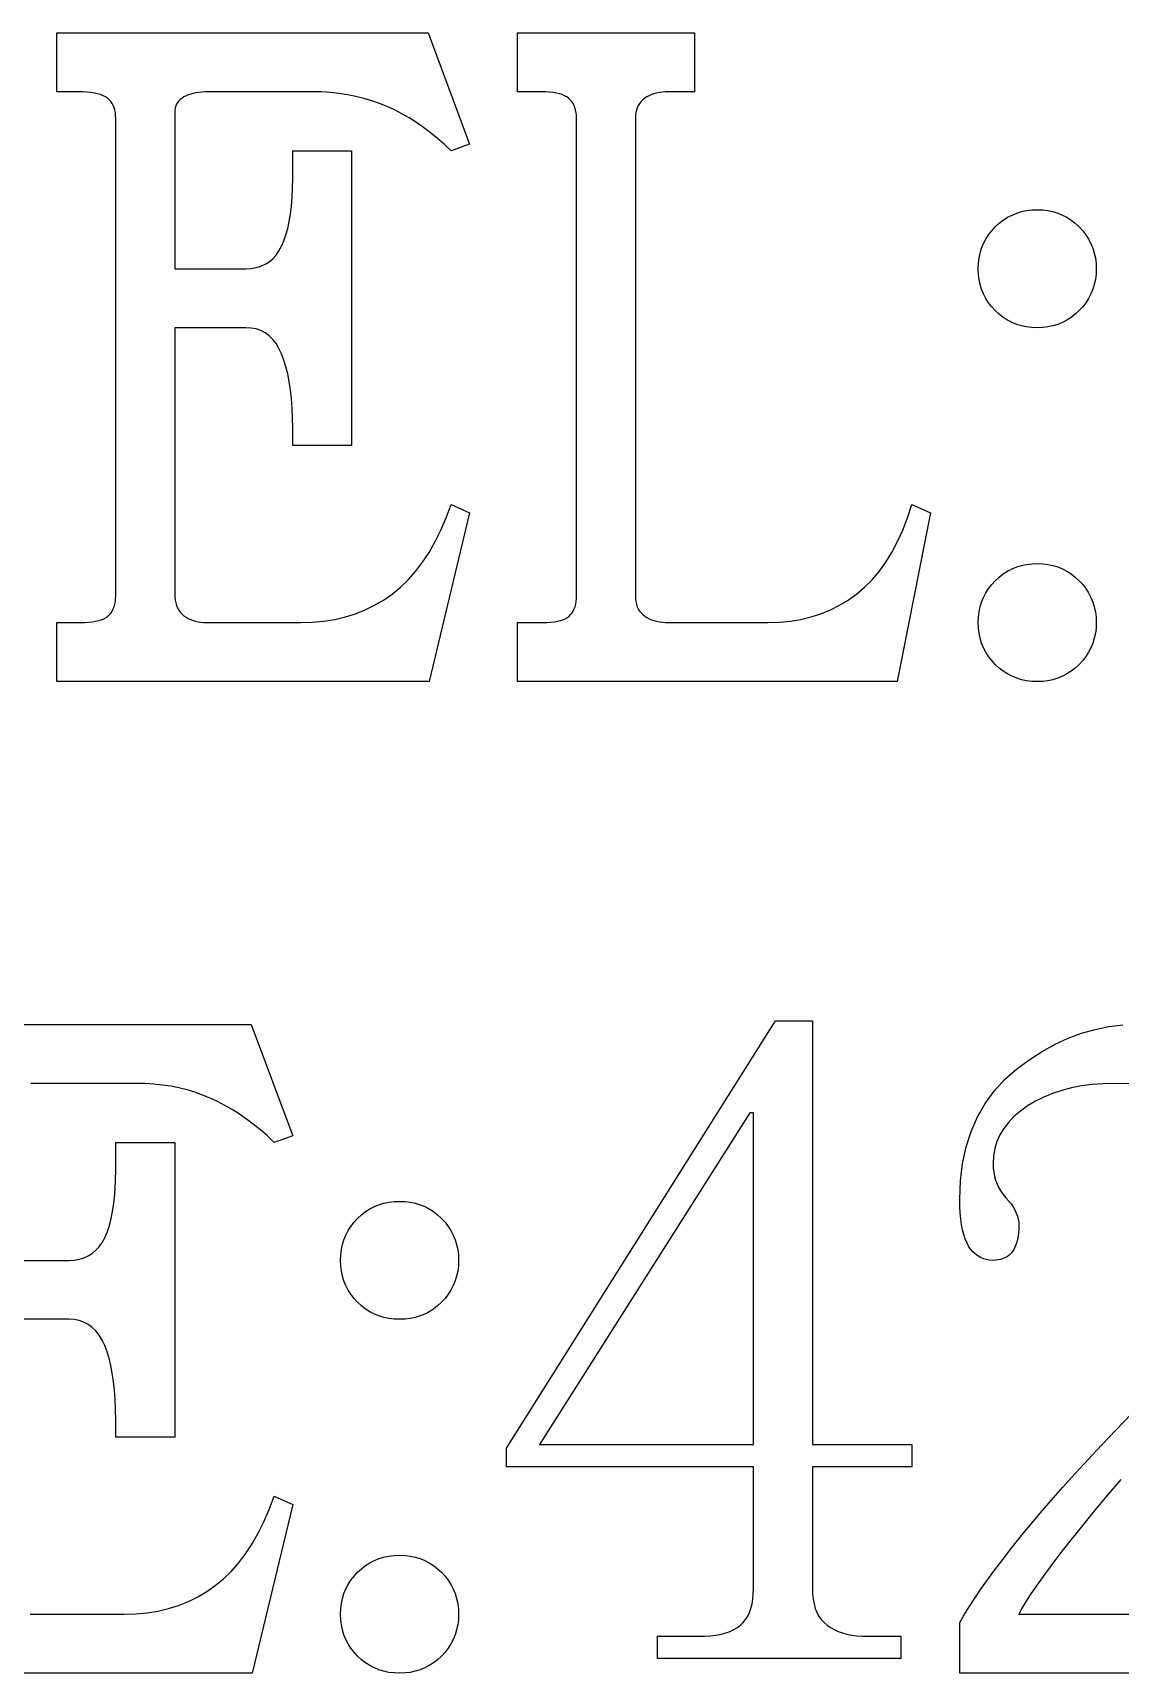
# Model space of a CAD drawing. Extents: x -210 to 210, y -160 to 160.
# Drawn here: x -172.72 to -166.96, y -134.67 to -125.98 of the extents above; entities that cross this region are included whole.
import ezdxf

# ---------------------------------------------------------------- set-up
doc = ezdxf.new("R2010")
doc.units = 0
doc.header["$MEASUREMENT"] = 0
doc.layers.get('0').update_dxf_attribs({"linetype": 'CONTINUOUS'})

msp = doc.modelspace()

# ---------------------------------------------------------------- linework, layer by layer
for points in [[(-172.592813, -126.292676), (-172.592813, -125.980186), (-172.592813, -125.980186), (-170.625059, -125.980186), (-170.625059, -125.980186), (-170.405313, -126.570996), (-170.405313, -126.570996), (-170.502969, -126.605186), (-170.502969, -126.605186), (-170.539063, -126.571406), (-170.539063, -126.571406), (-170.575449, -126.53957), (-170.575449, -126.53957), (-170.612324, -126.509697), (-170.612324, -126.509697), (-170.649609, -126.481729), (-170.649609, -126.481729), (-170.687324, -126.455684), (-170.687324, -126.455684), (-170.725488, -126.431553), (-170.725488, -126.431553), (-170.763984, -126.409385), (-170.763984, -126.409385), (-170.802988, -126.389111), (-170.802988, -126.389111), (-170.842363, -126.370801), (-170.842363, -126.370801), (-170.882441, -126.354395), (-170.882441, -126.354395), (-170.923398, -126.339941), (-170.923398, -126.339941), (-170.965215, -126.327393), (-170.965215, -126.327393), (-171.007969, -126.316787), (-171.007969, -126.316787), (-171.051699, -126.308115), (-171.051699, -126.308115), (-171.09623, -126.301367), (-171.09623, -126.301367), (-171.141719, -126.296523), (-171.141719, -126.296523), (-171.188125, -126.293643), (-171.188125, -126.293643), (-171.235391, -126.292676), (-171.235391, -126.292676), (-171.792051, -126.292676), (-171.792051, -126.292676), (-171.809082, -126.292988), (-171.809082, -126.292988), (-171.825313, -126.293984), (-171.825313, -126.293984), (-171.840879, -126.295654), (-171.840879, -126.295654), (-171.855703, -126.297979), (-171.855703, -126.297979), (-171.869805, -126.300977), (-171.869805, -126.300977), (-171.883184, -126.304609), (-171.883184, -126.304609), (-171.895879, -126.308906), (-171.895879, -126.308906), (-171.907832, -126.313896), (-171.907832, -126.313896), (-171.919004, -126.319512), (-171.919004, -126.319512), (-171.929238, -126.32582), (-171.929238, -126.32582), (-171.938301, -126.332803), (-171.938301, -126.332803), (-171.946191, -126.34042), (-171.946191, -126.34042), (-171.952754, -126.348701), (-171.952754, -126.348701), (-171.958184, -126.357646), (-171.958184, -126.357646), (-171.962402, -126.367285), (-171.962402, -126.367285), (-171.96543, -126.377549), (-171.96543, -126.377549), (-171.967285, -126.388486), (-171.967285, -126.388486), (-171.967813, -126.400098), (-171.967813, -126.400098), (-171.967813, -127.230186), (-171.967813, -127.230186), (-171.591855, -127.230186), (-171.591855, -127.230186), (-171.563477, -127.228711), (-171.563477, -127.228711), (-171.536875, -127.224268), (-171.536875, -127.224268), (-171.51209, -127.216895), (-171.51209, -127.216895), (-171.489141, -127.206553), (-171.489141, -127.206553), (-171.468008, -127.193262), (-171.468008, -127.193262), (-171.448613, -127.177002), (-171.448613, -127.177002), (-171.431094, -127.157803), (-171.431094, -127.157803), (-171.41541, -127.135635), (-171.41541, -127.135635), (-171.401426, -127.110557), (-171.401426, -127.110557), (-171.38916, -127.0825), (-171.38916, -127.0825), (-171.378301, -127.051475), (-171.378301, -127.051475), (-171.368906, -127.0175), (-171.368906, -127.0175), (-171.360957, -126.980576), (-171.360957, -126.980576), (-171.354434, -126.940693), (-171.354434, -126.940693), (-171.349375, -126.897891), (-171.349375, -126.897891), (-171.345762, -126.85208), (-171.345762, -126.85208), (-171.343574, -126.80335), (-171.343574, -126.80335), (-171.342813, -126.75165), (-171.342813, -126.75165), (-171.342813, -126.605186), (-171.342813, -126.605186), (-171.030313, -126.605186), (-171.030313, -126.605186), (-171.030313, -128.167656), (-171.030313, -128.167656), (-171.342813, -128.167656), (-171.342813, -128.167656), (-171.342813, -128.074883), (-171.342813, -128.074883), (-171.343574, -128.019902), (-171.343574, -128.019902), (-171.345762, -127.967715), (-171.345762, -127.967715), (-171.349375, -127.918379), (-171.349375, -127.918379), (-171.354434, -127.871885), (-171.354434, -127.871885), (-171.360957, -127.828193), (-171.360957, -127.828193), (-171.368906, -127.787354), (-171.368906, -127.787354), (-171.378301, -127.749336), (-171.378301, -127.749336), (-171.38916, -127.714189), (-171.38916, -127.714189), (-171.401426, -127.681836), (-171.401426, -127.681836), (-171.41541, -127.652617), (-171.41541, -127.652617), (-171.431094, -127.626865), (-171.431094, -127.626865), (-171.448613, -127.604512), (-171.448613, -127.604512), (-171.468008, -127.585615), (-171.468008, -127.585615), (-171.489141, -127.570166), (-171.489141, -127.570166), (-171.51209, -127.558125), (-171.51209, -127.558125), (-171.536875, -127.549541), (-171.536875, -127.549541), (-171.563477, -127.544385), (-171.563477, -127.544385), (-171.591855, -127.542676), (-171.591855, -127.542676), (-171.967813, -127.542676), (-171.967813, -127.542676), (-171.967813, -128.953799), (-171.967813, -128.953799), (-171.967285, -128.970654), (-171.967285, -128.970654), (-171.96543, -128.986475), (-171.96543, -128.986475), (-171.962402, -129.001279), (-171.962402, -129.001279), (-171.958184, -129.015039), (-171.958184, -129.015039), (-171.952754, -129.027813), (-171.952754, -129.027813), (-171.946191, -129.039521), (-171.946191, -129.039521), (-171.938301, -129.050244), (-171.938301, -129.050244), (-171.929238, -129.059912), (-171.929238, -129.059912), (-171.919004, -129.068555), (-171.919004, -129.068555), (-171.907832, -129.07624), (-171.907832, -129.07624), (-171.896113, -129.083008), (-171.896113, -129.083008), (-171.88377, -129.088896), (-171.88377, -129.088896), (-171.870781, -129.093857), (-171.870781, -129.093857), (-171.857246, -129.09792), (-171.857246, -129.09792), (-171.843105, -129.101094), (-171.843105, -129.101094), (-171.828301, -129.103359), (-171.828301, -129.103359), (-171.81293, -129.104717), (-171.81293, -129.104717), (-171.796934, -129.105166), (-171.796934, -129.105166), (-171.298867, -129.105166), (-171.298867, -129.105166), (-171.237012, -129.103301), (-171.237012, -129.103301), (-171.177109, -129.097695), (-171.177109, -129.097695), (-171.119316, -129.088359), (-171.119316, -129.088359), (-171.063594, -129.075273), (-171.063594, -129.075273), (-171.009883, -129.058447), (-171.009883, -129.058447), (-170.958184, -129.0379), (-170.958184, -129.0379), (-170.908594, -129.013613), (-170.908594, -129.013613), (-170.861016, -128.985557), (-170.861016, -128.985557), (-170.815488, -128.953799), (-170.815488, -128.953799), (-170.772109, -128.918066), (-170.772109, -128.918066), (-170.73084, -128.878086), (-170.73084, -128.878086), (-170.691777, -128.833906), (-170.691777, -128.833906), (-170.654902, -128.785508), (-170.654902, -128.785508), (-170.620176, -128.732891), (-170.620176, -128.732891), (-170.587637, -128.676025), (-170.587637, -128.676025), (-170.557246, -128.614961), (-170.557246, -128.614961), (-170.529043, -128.549697), (-170.529043, -128.549697), (-170.502969, -128.480166), (-170.502969, -128.480166), (-170.405313, -128.524111), (-170.405313, -128.524111), (-170.620176, -129.417656), (-170.620176, -129.417656), (-172.592813, -129.417656), (-172.592813, -129.417656), (-172.592813, -129.105166), (-172.592813, -129.105166), (-172.465879, -129.105166), (-172.465879, -129.105166), (-172.443828, -129.104746), (-172.443828, -129.104746), (-172.423359, -129.103496), (-172.423359, -129.103496), (-172.404297, -129.101377), (-172.404297, -129.101377), (-172.386836, -129.098418), (-172.386836, -129.098418), (-172.370781, -129.094619), (-172.370781, -129.094619), (-172.356328, -129.09), (-172.356328, -129.09), (-172.34332, -129.084482), (-172.34332, -129.084482), (-172.331855, -129.078184), (-172.331855, -129.078184), (-172.321836, -129.070996), (-172.321836, -129.070996), (-172.313125, -129.06291), (-172.313125, -129.06291), (-172.30543, -129.053857), (-172.30543, -129.053857), (-172.298828, -129.043857), (-172.298828, -129.043857), (-172.293145, -129.032891), (-172.293145, -129.032891), (-172.288574, -129.020977), (-172.288574, -129.020977), (-172.28498, -129.008057), (-172.28498, -129.008057), (-172.282402, -128.994199), (-172.282402, -128.994199), (-172.280879, -128.979385), (-172.280879, -128.979385), (-172.280332, -128.963564), (-172.280332, -128.963564), (-172.280332, -126.434277), (-172.280332, -126.434277), (-172.280879, -126.418486), (-172.280879, -126.418486), (-172.28252, -126.403643), (-172.28252, -126.403643), (-172.285215, -126.389785), (-172.285215, -126.389785), (-172.289063, -126.376885), (-172.289063, -126.376885), (-172.293945, -126.364951), (-172.293945, -126.364951), (-172.299863, -126.353994), (-172.299863, -126.353994), (-172.306953, -126.343984), (-172.306953, -126.343984), (-172.315059, -126.334932), (-172.315059, -126.334932), (-172.324277, -126.326855), (-172.324277, -126.326855), (-172.334902, -126.319678), (-172.334902, -126.319678), (-172.347168, -126.31334), (-172.347168, -126.31334), (-172.36123, -126.307861), (-172.36123, -126.307861), (-172.376836, -126.303223), (-172.376836, -126.303223), (-172.394219, -126.299424), (-172.394219, -126.299424), (-172.413262, -126.296475), (-172.413262, -126.296475), (-172.434023, -126.294355), (-172.434023, -126.294355), (-172.456406, -126.293096), (-172.456406, -126.293096), (-172.480527, -126.292676), (-172.480527, -126.292676), (-172.592813, -126.292676)], [(-169.526387, -128.963564), (-169.525762, -128.979385), (-169.525762, -128.979385), (-169.523926, -128.994199), (-169.523926, -128.994199), (-169.520938, -129.008057), (-169.520938, -129.008057), (-169.516719, -129.020977), (-169.516719, -129.020977), (-169.51127, -129.032891), (-169.51127, -129.032891), (-169.504648, -129.043857), (-169.504648, -129.043857), (-169.496836, -129.053857), (-169.496836, -129.053857), (-169.487812, -129.06291), (-169.487812, -129.06291), (-169.47752, -129.070996), (-169.47752, -129.070996), (-169.466309, -129.078184), (-169.466309, -129.078184), (-169.454375, -129.084482), (-169.454375, -129.084482), (-169.441719, -129.09), (-169.441719, -129.09), (-169.428359, -129.094619), (-169.428359, -129.094619), (-169.414238, -129.098418), (-169.414238, -129.098418), (-169.399395, -129.101377), (-169.399395, -129.101377), (-169.383848, -129.103496), (-169.383848, -129.103496), (-169.367559, -129.104746), (-169.367559, -129.104746), (-169.350586, -129.105166), (-169.350586, -129.105166), (-168.823242, -129.105166), (-168.823242, -129.105166), (-168.763438, -129.103301), (-168.763438, -129.103301), (-168.705547, -129.097695), (-168.705547, -129.097695), (-168.64959, -129.088359), (-168.64959, -129.088359), (-168.595605, -129.075273), (-168.595605, -129.075273), (-168.543516, -129.058447), (-168.543516, -129.058447), (-168.493359, -129.0379), (-168.493359, -129.0379), (-168.445137, -129.013613), (-168.445137, -129.013613), (-168.398887, -128.985557), (-168.398887, -128.985557), (-168.354492, -128.953799), (-168.354492, -128.953799), (-168.312266, -128.918066), (-168.312266, -128.918066), (-168.27248, -128.878086), (-168.27248, -128.878086), (-168.235117, -128.833906), (-168.235117, -128.833906), (-168.200137, -128.785508), (-168.200137, -128.785508), (-168.167598, -128.732891), (-168.167598, -128.732891), (-168.13748, -128.676025), (-168.13748, -128.676025), (-168.109766, -128.614961), (-168.109766, -128.614961), (-168.084395, -128.549697), (-168.084395, -128.549697), (-168.061523, -128.480166), (-168.061523, -128.480166), (-167.963887, -128.524111), (-167.963887, -128.524111), (-168.139629, -129.417656), (-168.139629, -129.417656), (-170.151387, -129.417656), (-170.151387, -129.417656), (-170.151387, -129.105166), (-170.151387, -129.105166), (-170.014629, -129.105166), (-170.014629, -129.105166), (-169.993633, -129.104746), (-169.993633, -129.104746), (-169.974121, -129.103496), (-169.974121, -129.103496), (-169.956055, -129.101377), (-169.956055, -129.101377), (-169.939375, -129.098418), (-169.939375, -129.098418), (-169.924199, -129.094619), (-169.924199, -129.094619), (-169.910469, -129.09), (-169.910469, -129.09), (-169.898203, -129.084482), (-169.898203, -129.084482), (-169.887324, -129.078184), (-169.887324, -129.078184), (-169.877949, -129.070996), (-169.877949, -129.070996), (-169.869766, -129.06291), (-169.869766, -129.06291), (-169.86248, -129.053857), (-169.86248, -129.053857), (-169.856211, -129.043857), (-169.856211, -129.043857), (-169.850898, -129.032891), (-169.850898, -129.032891), (-169.846563, -129.020977), (-169.846563, -129.020977), (-169.843203, -129.008057), (-169.843203, -129.008057), (-169.840762, -128.994199), (-169.840762, -128.994199), (-169.839375, -128.979385), (-169.839375, -128.979385), (-169.838867, -128.963564), (-169.838867, -128.963564), (-169.838867, -126.434277), (-169.838867, -126.434277), (-169.839375, -126.418486), (-169.839375, -126.418486), (-169.840879, -126.403643), (-169.840879, -126.403643), (-169.843438, -126.389785), (-169.843438, -126.389785), (-169.847051, -126.376885), (-169.847051, -126.376885), (-169.85168, -126.364951), (-169.85168, -126.364951), (-169.857324, -126.353994), (-169.857324, -126.353994), (-169.863945, -126.343984), (-169.863945, -126.343984), (-169.871641, -126.334932), (-169.871641, -126.334932), (-169.880371, -126.326855), (-169.880371, -126.326855), (-169.890312, -126.319678), (-169.890312, -126.319678), (-169.901797, -126.31334), (-169.901797, -126.31334), (-169.914824, -126.307861), (-169.914824, -126.307861), (-169.929316, -126.303223), (-169.929316, -126.303223), (-169.945313, -126.299424), (-169.945313, -126.299424), (-169.962832, -126.296475), (-169.962832, -126.296475), (-169.981816, -126.294355), (-169.981816, -126.294355), (-170.002383, -126.293096), (-170.002383, -126.293096), (-170.024395, -126.292676), (-170.024395, -126.292676), (-170.151387, -126.292676), (-170.151387, -126.292676), (-170.151387, -125.980186), (-170.151387, -125.980186), (-169.213867, -125.980186), (-169.213867, -125.980186), (-169.213867, -126.292676), (-169.213867, -126.292676), (-169.350586, -126.292676), (-169.350586, -126.292676), (-169.367559, -126.293096), (-169.367559, -126.293096), (-169.383848, -126.294355), (-169.383848, -126.294355), (-169.399395, -126.296475), (-169.399395, -126.296475), (-169.414238, -126.299424), (-169.414238, -126.299424), (-169.428359, -126.303223), (-169.428359, -126.303223), (-169.441719, -126.307861), (-169.441719, -126.307861), (-169.454375, -126.31334), (-169.454375, -126.31334), (-169.466309, -126.319678), (-169.466309, -126.319678), (-169.47752, -126.326855), (-169.47752, -126.326855), (-169.487812, -126.334932), (-169.487812, -126.334932), (-169.496836, -126.343984), (-169.496836, -126.343984), (-169.504648, -126.353994), (-169.504648, -126.353994), (-169.51127, -126.364951), (-169.51127, -126.364951), (-169.516719, -126.376885), (-169.516719, -126.376885), (-169.520938, -126.389785), (-169.520938, -126.389785), (-169.523926, -126.403643), (-169.523926, -126.403643), (-169.525762, -126.418486), (-169.525762, -126.418486), (-169.526387, -126.434277), (-169.526387, -126.434277), (-169.526387, -128.963564)], [(-167.084844, -127.230186), (-167.085938, -127.258984), (-167.085938, -127.258984), (-167.089297, -127.286719), (-167.089297, -127.286719), (-167.094902, -127.313447), (-167.094902, -127.313447), (-167.102656, -127.33915), (-167.102656, -127.33915), (-167.112734, -127.363848), (-167.112734, -127.363848), (-167.125, -127.38749), (-167.125, -127.38749), (-167.139512, -127.410146), (-167.139512, -127.410146), (-167.15625, -127.431748), (-167.15625, -127.431748), (-167.175176, -127.452344), (-167.175176, -127.452344), (-167.195801, -127.471299), (-167.195801, -127.471299), (-167.217402, -127.488018), (-167.217402, -127.488018), (-167.24, -127.50252), (-167.24, -127.50252), (-167.263691, -127.514795), (-167.263691, -127.514795), (-167.288301, -127.524824), (-167.288301, -127.524824), (-167.314082, -127.532646), (-167.314082, -127.532646), (-167.34082, -127.538203), (-167.34082, -127.538203), (-167.368516, -127.541553), (-167.368516, -127.541553), (-167.397344, -127.542676), (-167.397344, -127.542676), (-167.426152, -127.541553), (-167.426152, -127.541553), (-167.453887, -127.538203), (-167.453887, -127.538203), (-167.480625, -127.532646), (-167.480625, -127.532646), (-167.506348, -127.524824), (-167.506348, -127.524824), (-167.531016, -127.514795), (-167.531016, -127.514795), (-167.554688, -127.50252), (-167.554688, -127.50252), (-167.577324, -127.488018), (-167.577324, -127.488018), (-167.598926, -127.471299), (-167.598926, -127.471299), (-167.619512, -127.452344), (-167.619512, -127.452344), (-167.638496, -127.431748), (-167.638496, -127.431748), (-167.655215, -127.410146), (-167.655215, -127.410146), (-167.669688, -127.38749), (-167.669688, -127.38749), (-167.682012, -127.363848), (-167.682012, -127.363848), (-167.692012, -127.33915), (-167.692012, -127.33915), (-167.699805, -127.313447), (-167.699805, -127.313447), (-167.705391, -127.286719), (-167.705391, -127.286719), (-167.70875, -127.258984), (-167.70875, -127.258984), (-167.709863, -127.230186), (-167.709863, -127.230186), (-167.70875, -127.201396), (-167.70875, -127.201396), (-167.705391, -127.173643), (-167.705391, -127.173643), (-167.699805, -127.146885), (-167.699805, -127.146885), (-167.692012, -127.121191), (-167.692012, -127.121191), (-167.682012, -127.096484), (-167.682012, -127.096484), (-167.669688, -127.072852), (-167.669688, -127.072852), (-167.655215, -127.050205), (-167.655215, -127.050205), (-167.638496, -127.028604), (-167.638496, -127.028604), (-167.619512, -127.008008), (-167.619512, -127.008008), (-167.598926, -126.989053), (-167.598926, -126.989053), (-167.577324, -126.972305), (-167.577324, -126.972305), (-167.554688, -126.957803), (-167.554688, -126.957803), (-167.531016, -126.945557), (-167.531016, -126.945557), (-167.506348, -126.935527), (-167.506348, -126.935527), (-167.480625, -126.927715), (-167.480625, -126.927715), (-167.453887, -126.922119), (-167.453887, -126.922119), (-167.426152, -126.918789), (-167.426152, -126.918789), (-167.397344, -126.917676), (-167.397344, -126.917676), (-167.368516, -126.918789), (-167.368516, -126.918789), (-167.34082, -126.922119), (-167.34082, -126.922119), (-167.314082, -126.927715), (-167.314082, -126.927715), (-167.288301, -126.935527), (-167.288301, -126.935527), (-167.263691, -126.945557), (-167.263691, -126.945557), (-167.24, -126.957803), (-167.24, -126.957803), (-167.217402, -126.972305), (-167.217402, -126.972305), (-167.195801, -126.989053), (-167.195801, -126.989053), (-167.175176, -127.008008), (-167.175176, -127.008008), (-167.15625, -127.028604), (-167.15625, -127.028604), (-167.139512, -127.050205), (-167.139512, -127.050205), (-167.125, -127.072852), (-167.125, -127.072852), (-167.112734, -127.096484), (-167.112734, -127.096484), (-167.102656, -127.121191), (-167.102656, -127.121191), (-167.094902, -127.146885), (-167.094902, -127.146885), (-167.089297, -127.173643), (-167.089297, -127.173643), (-167.085938, -127.201396), (-167.085938, -127.201396), (-167.084844, -127.230186)], [(-167.084844, -129.105166), (-167.085938, -129.133984), (-167.085938, -129.133984), (-167.089297, -129.161719), (-167.089297, -129.161719), (-167.094902, -129.188447), (-167.094902, -129.188447), (-167.102656, -129.21415), (-167.102656, -129.21415), (-167.112734, -129.238848), (-167.112734, -129.238848), (-167.125, -129.26251), (-167.125, -129.26251), (-167.139512, -129.285156), (-167.139512, -129.285156), (-167.15625, -129.306748), (-167.15625, -129.306748), (-167.175176, -129.327344), (-167.175176, -129.327344), (-167.195801, -129.346299), (-167.195801, -129.346299), (-167.217402, -129.363018), (-167.217402, -129.363018), (-167.24, -129.37751), (-167.24, -129.37751), (-167.263691, -129.389775), (-167.263691, -129.389775), (-167.288301, -129.399824), (-167.288301, -129.399824), (-167.314082, -129.407646), (-167.314082, -129.407646), (-167.34082, -129.413203), (-167.34082, -129.413203), (-167.368516, -129.416553), (-167.368516, -129.416553), (-167.397344, -129.417656), (-167.397344, -129.417656), (-167.426152, -129.416553), (-167.426152, -129.416553), (-167.453887, -129.413203), (-167.453887, -129.413203), (-167.480625, -129.407646), (-167.480625, -129.407646), (-167.506348, -129.399824), (-167.506348, -129.399824), (-167.531016, -129.389775), (-167.531016, -129.389775), (-167.554688, -129.37751), (-167.554688, -129.37751), (-167.577324, -129.363018), (-167.577324, -129.363018), (-167.598926, -129.346299), (-167.598926, -129.346299), (-167.619512, -129.327344), (-167.619512, -129.327344), (-167.638496, -129.306748), (-167.638496, -129.306748), (-167.655215, -129.285156), (-167.655215, -129.285156), (-167.669688, -129.26251), (-167.669688, -129.26251), (-167.682012, -129.238848), (-167.682012, -129.238848), (-167.692012, -129.21415), (-167.692012, -129.21415), (-167.699805, -129.188447), (-167.699805, -129.188447), (-167.705391, -129.161719), (-167.705391, -129.161719), (-167.70875, -129.133984), (-167.70875, -129.133984), (-167.709863, -129.105166), (-167.709863, -129.105166), (-167.70875, -129.076387), (-167.70875, -129.076387), (-167.705391, -129.048643), (-167.705391, -129.048643), (-167.699805, -129.021885), (-167.699805, -129.021885), (-167.692012, -128.996191), (-167.692012, -128.996191), (-167.682012, -128.971484), (-167.682012, -128.971484), (-167.669688, -128.947822), (-167.669688, -128.947822), (-167.655215, -128.925205), (-167.655215, -128.925205), (-167.638496, -128.903594), (-167.638496, -128.903594), (-167.619512, -128.883008), (-167.619512, -128.883008), (-167.598926, -128.864053), (-167.598926, -128.864053), (-167.577324, -128.847314), (-167.577324, -128.847314), (-167.554688, -128.832813), (-167.554688, -128.832813), (-167.531016, -128.820557), (-167.531016, -128.820557), (-167.506348, -128.810527), (-167.506348, -128.810527), (-167.480625, -128.802715), (-167.480625, -128.802715), (-167.453887, -128.797109), (-167.453887, -128.797109), (-167.426152, -128.793809), (-167.426152, -128.793809), (-167.397344, -128.792656), (-167.397344, -128.792656), (-167.368516, -128.793809), (-167.368516, -128.793809), (-167.34082, -128.797109), (-167.34082, -128.797109), (-167.314082, -128.802715), (-167.314082, -128.802715), (-167.288301, -128.810527), (-167.288301, -128.810527), (-167.263691, -128.820557), (-167.263691, -128.820557), (-167.24, -128.832813), (-167.24, -128.832813), (-167.217402, -128.847314), (-167.217402, -128.847314), (-167.195801, -128.864053), (-167.195801, -128.864053), (-167.175176, -128.883008), (-167.175176, -128.883008), (-167.15625, -128.903594), (-167.15625, -128.903594), (-167.139512, -128.925205), (-167.139512, -128.925205), (-167.125, -128.947822), (-167.125, -128.947822), (-167.112734, -128.971484), (-167.112734, -128.971484), (-167.102656, -128.996191), (-167.102656, -128.996191), (-167.094902, -129.021885), (-167.094902, -129.021885), (-167.089297, -129.048643), (-167.089297, -129.048643), (-167.085938, -129.076387), (-167.085938, -129.076387), (-167.084844, -129.105166)], [(-173.530332, -131.23418), (-171.562559, -131.23418), (-171.562559, -131.23418), (-171.342813, -131.825), (-171.342813, -131.825), (-171.440488, -131.85918), (-171.440488, -131.85918), (-171.476563, -131.8254), (-171.476563, -131.8254), (-171.512949, -131.793574), (-171.512949, -131.793574), (-171.549824, -131.763701), (-171.549824, -131.763701), (-171.58709, -131.735723), (-171.58709, -131.735723), (-171.624824, -131.709678), (-171.624824, -131.709678), (-171.662988, -131.685557), (-171.662988, -131.685557), (-171.701484, -131.663379), (-171.701484, -131.663379), (-171.740488, -131.643115), (-171.740488, -131.643115), (-171.779844, -131.624805), (-171.779844, -131.624805), (-171.819941, -131.608398), (-171.819941, -131.608398), (-171.860898, -131.593945), (-171.860898, -131.593945), (-171.902715, -131.581396), (-171.902715, -131.581396), (-171.945488, -131.570801), (-171.945488, -131.570801), (-171.989199, -131.562109), (-171.989199, -131.562109), (-172.03375, -131.555361), (-172.03375, -131.555361), (-172.079219, -131.550518), (-172.079219, -131.550518), (-172.125625, -131.547646), (-172.125625, -131.547646), (-172.17291, -131.546689), (-172.17291, -131.546689), (-172.72957, -131.546689)], [(-168.58875, -134.22248), (-168.587773, -134.251875), (-168.587773, -134.251875), (-168.584902, -134.279355), (-168.584902, -134.279355), (-168.580078, -134.304922), (-168.580078, -134.304922), (-168.573359, -134.328555), (-168.573359, -134.328555), (-168.564609, -134.350254), (-168.564609, -134.350254), (-168.554023, -134.37001), (-168.554023, -134.37001), (-168.541504, -134.387881), (-168.541504, -134.387881), (-168.527031, -134.403779), (-168.527031, -134.403779), (-168.510625, -134.417783), (-168.510625, -134.417783), (-168.492559, -134.430068), (-168.492559, -134.430068), (-168.473027, -134.440918), (-168.473027, -134.440918), (-168.452031, -134.450313), (-168.452031, -134.450313), (-168.429609, -134.458271), (-168.429609, -134.458271), (-168.405762, -134.464785), (-168.405762, -134.464785), (-168.38043, -134.469854), (-168.38043, -134.469854), (-168.353613, -134.473447), (-168.353613, -134.473447), (-168.32543, -134.475635), (-168.32543, -134.475635), (-168.295781, -134.476377), (-168.295781, -134.476377), (-168.12, -134.476377), (-168.12, -134.476377), (-168.12, -134.593564), (-168.12, -134.593564), (-169.409063, -134.593564), (-169.409063, -134.593564), (-169.409063, -134.476377), (-169.409063, -134.476377), (-169.194219, -134.476377), (-169.194219, -134.476377), (-169.160605, -134.475635), (-169.160605, -134.475635), (-169.129141, -134.473447), (-169.129141, -134.473447), (-169.099844, -134.469854), (-169.099844, -134.469854), (-169.072676, -134.464785), (-169.072676, -134.464785), (-169.047734, -134.458271), (-169.047734, -134.458271), (-169.02498, -134.450313), (-169.02498, -134.450313), (-169.004375, -134.440918), (-169.004375, -134.440918), (-168.985898, -134.430068), (-168.985898, -134.430068), (-168.969609, -134.417783), (-168.969609, -134.417783), (-168.955234, -134.403779), (-168.955234, -134.403779), (-168.942617, -134.387881), (-168.942617, -134.387881), (-168.931641, -134.37001), (-168.931641, -134.37001), (-168.922363, -134.350254), (-168.922363, -134.350254), (-168.914824, -134.328555), (-168.914824, -134.328555), (-168.908887, -134.304922), (-168.908887, -134.304922), (-168.904668, -134.279355), (-168.904668, -134.279355), (-168.902109, -134.251875), (-168.902109, -134.251875), (-168.90123, -134.22248), (-168.90123, -134.22248), (-168.90123, -133.577939), (-168.90123, -133.577939), (-170.209844, -133.577939), (-170.209844, -133.577939), (-170.209844, -133.480283), (-170.209844, -133.480283), (-168.784063, -131.214648), (-168.784063, -131.214648), (-168.58875, -131.214648), (-168.58875, -131.214648), (-168.58875, -133.460742), (-168.58875, -133.460742), (-168.061406, -133.460742), (-168.061406, -133.460742), (-168.061406, -133.577939), (-168.061406, -133.577939), (-168.58875, -133.577939), (-168.58875, -133.577939), (-168.58875, -134.22248)], [(-166.867129, -131.548779), (-166.987129, -131.546689), (-166.987129, -131.546689), (-167.047793, -131.548154), (-167.047793, -131.548154), (-167.106074, -131.552607), (-167.106074, -131.552607), (-167.162051, -131.55998), (-167.162051, -131.55998), (-167.215703, -131.570313), (-167.215703, -131.570313), (-167.266973, -131.583604), (-167.266973, -131.583604), (-167.315859, -131.599844), (-167.315859, -131.599844), (-167.362422, -131.619053), (-167.362422, -131.619053), (-167.406699, -131.641191), (-167.406699, -131.641191), (-167.448574, -131.666299), (-167.448574, -131.666299), (-167.486934, -131.693701), (-167.486934, -131.693701), (-167.520879, -131.722715), (-167.520879, -131.722715), (-167.550234, -131.753398), (-167.550234, -131.753398), (-167.575137, -131.785645), (-167.575137, -131.785645), (-167.595469, -131.819561), (-167.595469, -131.819561), (-167.61125, -131.855098), (-167.61125, -131.855098), (-167.622559, -131.892275), (-167.622559, -131.892275), (-167.629395, -131.931064), (-167.629395, -131.931064), (-167.63166, -131.971494), (-167.63166, -131.971494), (-167.630801, -131.994932), (-167.630801, -131.994932), (-167.628301, -132.01752), (-167.628301, -132.01752), (-167.624023, -132.039297), (-167.624023, -132.039297), (-167.618164, -132.060195), (-167.618164, -132.060195), (-167.610527, -132.080303), (-167.610527, -132.080303), (-167.60125, -132.099512), (-167.60125, -132.099512), (-167.590273, -132.1179), (-167.590273, -132.1179), (-167.577637, -132.135439), (-167.577637, -132.135439), (-167.563301, -132.152158), (-167.563301, -132.152158), (-167.548945, -132.168438), (-167.548945, -132.168438), (-167.53625, -132.184688), (-167.53625, -132.184688), (-167.525273, -132.200986), (-167.525273, -132.200986), (-167.515996, -132.217256), (-167.515996, -132.217256), (-167.508418, -132.233516), (-167.508418, -132.233516), (-167.5025, -132.249814), (-167.5025, -132.249814), (-167.498281, -132.266104), (-167.498281, -132.266104), (-167.495703, -132.282344), (-167.495703, -132.282344), (-167.494941, -132.298623), (-167.494941, -132.298623), (-167.495352, -132.318643), (-167.495352, -132.318643), (-167.496582, -132.337588), (-167.496582, -132.337588), (-167.49873, -132.355322), (-167.49873, -132.355322), (-167.501641, -132.371943), (-167.501641, -132.371943), (-167.505488, -132.387383), (-167.505488, -132.387383), (-167.510137, -132.401709), (-167.510137, -132.401709), (-167.515625, -132.414893), (-167.515625, -132.414893), (-167.521895, -132.426904), (-167.521895, -132.426904), (-167.529121, -132.437793), (-167.529121, -132.437793), (-167.537109, -132.44751), (-167.537109, -132.44751), (-167.545938, -132.456113), (-167.545938, -132.456113), (-167.555645, -132.463555), (-167.555645, -132.463555), (-167.56623, -132.469844), (-167.56623, -132.469844), (-167.577637, -132.475), (-167.577637, -132.475), (-167.589844, -132.479014), (-167.589844, -132.479014), (-167.602891, -132.481875), (-167.602891, -132.481875), (-167.616875, -132.483604), (-167.616875, -132.483604), (-167.63166, -132.48418), (-167.63166, -132.48418), (-167.649648, -132.483242), (-167.649648, -132.483242), (-167.666758, -132.480459), (-167.666758, -132.480459), (-167.682949, -132.475762), (-167.682949, -132.475762), (-167.698184, -132.469238), (-167.698184, -132.469238), (-167.7125, -132.460801), (-167.7125, -132.460801), (-167.726016, -132.450518), (-167.726016, -132.450518), (-167.738594, -132.438379), (-167.738594, -132.438379), (-167.750234, -132.424385), (-167.750234, -132.424385), (-167.761055, -132.408496), (-167.761055, -132.408496), (-167.770742, -132.390498), (-167.770742, -132.390498), (-167.779355, -132.370146), (-167.779355, -132.370146), (-167.786816, -132.34748), (-167.786816, -132.34748), (-167.793086, -132.322402), (-167.793086, -132.322402), (-167.798223, -132.29501), (-167.798223, -132.29501), (-167.802246, -132.265254), (-167.802246, -132.265254), (-167.805117, -132.233145), (-167.805117, -132.233145), (-167.806816, -132.198721), (-167.806816, -132.198721), (-167.807441, -132.161904), (-167.807441, -132.161904), (-167.803711, -132.063691), (-167.803711, -132.063691), (-167.792598, -131.970811), (-167.792598, -131.970811), (-167.774043, -131.883311), (-167.774043, -131.883311), (-167.748105, -131.801172), (-167.748105, -131.801172), (-167.714707, -131.724404), (-167.714707, -131.724404), (-167.673945, -131.653008), (-167.673945, -131.653008), (-167.625762, -131.586982), (-167.625762, -131.586982), (-167.570137, -131.526309), (-167.570137, -131.526309), (-167.507148, -131.470996), (-167.507148, -131.470996), (-167.439941, -131.421279), (-167.439941, -131.421279), (-167.371855, -131.377441), (-167.371855, -131.377441), (-167.302852, -131.339404), (-167.302852, -131.339404), (-167.232969, -131.307256), (-167.232969, -131.307256), (-167.162188, -131.280947), (-167.162188, -131.280947), (-167.090449, -131.260488), (-167.090449, -131.260488), (-167.017793, -131.245869), (-167.017793, -131.245869), (-166.944355, -131.237109)], [(-168.920781, -131.702949), (-170.034063, -133.460742), (-170.034063, -133.460742), (-168.90123, -133.460742), (-168.90123, -133.460742), (-168.90123, -131.702949), (-168.90123, -131.702949), (-168.920781, -131.702949)], [(-172.905332, -132.48418), (-172.529355, -132.48418), (-172.529355, -132.48418), (-172.500977, -132.482695), (-172.500977, -132.482695), (-172.474375, -132.478271), (-172.474375, -132.478271), (-172.449609, -132.470889), (-172.449609, -132.470889), (-172.426641, -132.460547), (-172.426641, -132.460547), (-172.405488, -132.447246), (-172.405488, -132.447246), (-172.386133, -132.430996), (-172.386133, -132.430996), (-172.368594, -132.411807), (-172.368594, -132.411807), (-172.352891, -132.389648), (-172.352891, -132.389648), (-172.338926, -132.364561), (-172.338926, -132.364561), (-172.326641, -132.336494), (-172.326641, -132.336494), (-172.315801, -132.305469), (-172.315801, -132.305469), (-172.306406, -132.271494), (-172.306406, -132.271494), (-172.298438, -132.234561), (-172.298438, -132.234561), (-172.291934, -132.194697), (-172.291934, -132.194697), (-172.286875, -132.151855), (-172.286875, -132.151855), (-172.283262, -132.106084), (-172.283262, -132.106084), (-172.281094, -132.057354), (-172.281094, -132.057354), (-172.280332, -132.005645), (-172.280332, -132.005645), (-172.280332, -131.85918), (-172.280332, -131.85918), (-171.967813, -131.85918), (-171.967813, -131.85918), (-171.967813, -133.421689), (-171.967813, -133.421689), (-172.280332, -133.421689), (-172.280332, -133.421689), (-172.280332, -133.328896), (-172.280332, -133.328896), (-172.281094, -133.273896), (-172.281094, -133.273896), (-172.283262, -133.221699), (-172.283262, -133.221699), (-172.286875, -133.172383), (-172.286875, -133.172383), (-172.291934, -133.125889), (-172.291934, -133.125889), (-172.298438, -133.082197), (-172.298438, -133.082197), (-172.306406, -133.041367), (-172.306406, -133.041367), (-172.315801, -133.00335), (-172.315801, -133.00335), (-172.326641, -132.968145), (-172.326641, -132.968145), (-172.338926, -132.93585), (-172.338926, -132.93585), (-172.352891, -132.906611), (-172.352891, -132.906611), (-172.368594, -132.880869), (-172.368594, -132.880869), (-172.386133, -132.858516), (-172.386133, -132.858516), (-172.405488, -132.839619), (-172.405488, -132.839619), (-172.426641, -132.82415), (-172.426641, -132.82415), (-172.449609, -132.812109), (-172.449609, -132.812109), (-172.474375, -132.803516), (-172.474375, -132.803516), (-172.500977, -132.798389), (-172.500977, -132.798389), (-172.529355, -132.796689), (-172.529355, -132.796689), (-172.905332, -132.796689)], [(-170.463867, -132.48418), (-170.46498, -132.512959), (-170.46498, -132.512959), (-170.46832, -132.540713), (-170.46832, -132.540713), (-170.473867, -132.567432), (-170.473867, -132.567432), (-170.48168, -132.593154), (-170.48168, -132.593154), (-170.491699, -132.617842), (-170.491699, -132.617842), (-170.504023, -132.641494), (-170.504023, -132.641494), (-170.518496, -132.664141), (-170.518496, -132.664141), (-170.535215, -132.685762), (-170.535215, -132.685762), (-170.554199, -132.706348), (-170.554199, -132.706348), (-170.574746, -132.725303), (-170.574746, -132.725303), (-170.596367, -132.742051), (-170.596367, -132.742051), (-170.619023, -132.756514), (-170.619023, -132.756514), (-170.642676, -132.768799), (-170.642676, -132.768799), (-170.667363, -132.778809), (-170.667363, -132.778809), (-170.693047, -132.786621), (-170.693047, -132.786621), (-170.719766, -132.792207), (-170.719766, -132.792207), (-170.747559, -132.795557), (-170.747559, -132.795557), (-170.776387, -132.796689), (-170.776387, -132.796689), (-170.805117, -132.795557), (-170.805117, -132.795557), (-170.832891, -132.792207), (-170.832891, -132.792207), (-170.859629, -132.786621), (-170.859629, -132.786621), (-170.885391, -132.778809), (-170.885391, -132.778809), (-170.91002, -132.768799), (-170.91002, -132.768799), (-170.93373, -132.756514), (-170.93373, -132.756514), (-170.956289, -132.742051), (-170.956289, -132.742051), (-170.97791, -132.725303), (-170.97791, -132.725303), (-170.998516, -132.706348), (-170.998516, -132.706348), (-171.01748, -132.685762), (-171.01748, -132.685762), (-171.03418, -132.664141), (-171.03418, -132.664141), (-171.048711, -132.641494), (-171.048711, -132.641494), (-171.060977, -132.617842), (-171.060977, -132.617842), (-171.071055, -132.593154), (-171.071055, -132.593154), (-171.078789, -132.567432), (-171.078789, -132.567432), (-171.084395, -132.540713), (-171.084395, -132.540713), (-171.087793, -132.512959), (-171.087793, -132.512959), (-171.088867, -132.48418), (-171.088867, -132.48418), (-171.087793, -132.455381), (-171.087793, -132.455381), (-171.084395, -132.427617), (-171.084395, -132.427617), (-171.078789, -132.400889), (-171.078789, -132.400889), (-171.071055, -132.375195), (-171.071055, -132.375195), (-171.060977, -132.350488), (-171.060977, -132.350488), (-171.048711, -132.326855), (-171.048711, -132.326855), (-171.03418, -132.304209), (-171.03418, -132.304209), (-171.01748, -132.282598), (-171.01748, -132.282598), (-170.998516, -132.262002), (-170.998516, -132.262002), (-170.97791, -132.243057), (-170.97791, -132.243057), (-170.956289, -132.226299), (-170.956289, -132.226299), (-170.93373, -132.211807), (-170.93373, -132.211807), (-170.91002, -132.199551), (-170.91002, -132.199551), (-170.885391, -132.189512), (-170.885391, -132.189512), (-170.859629, -132.181699), (-170.859629, -132.181699), (-170.832891, -132.176113), (-170.832891, -132.176113), (-170.805117, -132.172793), (-170.805117, -132.172793), (-170.776387, -132.171689), (-170.776387, -132.171689), (-170.747559, -132.172793), (-170.747559, -132.172793), (-170.719766, -132.176113), (-170.719766, -132.176113), (-170.693047, -132.181699), (-170.693047, -132.181699), (-170.667363, -132.189512), (-170.667363, -132.189512), (-170.642676, -132.199551), (-170.642676, -132.199551), (-170.619023, -132.211807), (-170.619023, -132.211807), (-170.596367, -132.226299), (-170.596367, -132.226299), (-170.574746, -132.243057), (-170.574746, -132.243057), (-170.554199, -132.262002), (-170.554199, -132.262002), (-170.535215, -132.282598), (-170.535215, -132.282598), (-170.518496, -132.304209), (-170.518496, -132.304209), (-170.504023, -132.326855), (-170.504023, -132.326855), (-170.491699, -132.350488), (-170.491699, -132.350488), (-170.48168, -132.375195), (-170.48168, -132.375195), (-170.473867, -132.400889), (-170.473867, -132.400889), (-170.46832, -132.427617), (-170.46832, -132.427617), (-170.46498, -132.455381), (-170.46498, -132.455381), (-170.463867, -132.48418)], [(-166.044766, -134.671689), (-167.807441, -134.671689), (-167.807441, -134.671689), (-167.807441, -134.403125), (-167.807441, -134.403125), (-167.78418, -134.362813), (-167.78418, -134.362813), (-167.757891, -134.320068), (-167.757891, -134.320068), (-167.728457, -134.274814), (-167.728457, -134.274814), (-167.696055, -134.2271), (-167.696055, -134.2271), (-167.660469, -134.176895), (-167.660469, -134.176895), (-167.621895, -134.124248), (-167.621895, -134.124248), (-167.580195, -134.069111), (-167.580195, -134.069111), (-167.535391, -134.011523), (-167.535391, -134.011523), (-167.487617, -133.951484), (-167.487617, -133.951484), (-167.436484, -133.888916), (-167.436484, -133.888916), (-167.381719, -133.823906), (-167.381719, -133.823906), (-167.323477, -133.756396), (-167.323477, -133.756396), (-167.261641, -133.686484), (-167.261641, -133.686484), (-167.19627, -133.614023), (-167.19627, -133.614023), (-167.127324, -133.539121), (-167.127324, -133.539121), (-167.054863, -133.461758), (-167.054863, -133.461758), (-166.978828, -133.381904), (-166.978828, -133.381904), (-166.899238, -133.2996)], [(-166.955078, -133.645205), (-167.030996, -133.734492), (-167.030996, -133.734492), (-167.101094, -133.818701), (-167.101094, -133.818701), (-167.165352, -133.897754), (-167.165352, -133.897754), (-167.223887, -133.971436), (-167.223887, -133.971436), (-167.276973, -134.039521), (-167.276973, -134.039521), (-167.324609, -134.102021), (-167.324609, -134.102021), (-167.366699, -134.158896), (-167.366699, -134.158896), (-167.403301, -134.210156), (-167.403301, -134.210156), (-167.434453, -134.255859), (-167.434453, -134.255859), (-167.460078, -134.295879), (-167.460078, -134.295879), (-167.480254, -134.330313), (-167.480254, -134.330313), (-167.494941, -134.359199), (-167.494941, -134.359199), (-166.445137, -134.359199)], [(-172.734434, -134.359199), (-172.236387, -134.359199), (-172.236387, -134.359199), (-172.174492, -134.357305), (-172.174492, -134.357305), (-172.114629, -134.351699), (-172.114629, -134.351699), (-172.056816, -134.342344), (-172.056816, -134.342344), (-172.001094, -134.329277), (-172.001094, -134.329277), (-171.947383, -134.312451), (-171.947383, -134.312451), (-171.895684, -134.291885), (-171.895684, -134.291885), (-171.846074, -134.267598), (-171.846074, -134.267598), (-171.798535, -134.239551), (-171.798535, -134.239551), (-171.752969, -134.207813), (-171.752969, -134.207813), (-171.70959, -134.17207), (-171.70959, -134.17207), (-171.668359, -134.1321), (-171.668359, -134.1321), (-171.629277, -134.08791), (-171.629277, -134.08791), (-171.592402, -134.039502), (-171.592402, -134.039502), (-171.557676, -133.986875), (-171.557676, -133.986875), (-171.525156, -133.93001), (-171.525156, -133.93001), (-171.494766, -133.868945), (-171.494766, -133.868945), (-171.466563, -133.803691), (-171.466563, -133.803691), (-171.440488, -133.734199), (-171.440488, -133.734199), (-171.342813, -133.778125), (-171.342813, -133.778125), (-171.557676, -134.671689), (-171.557676, -134.671689), (-173.530332, -134.671689)], [(-170.463867, -134.359199), (-170.46498, -134.387959), (-170.46498, -134.387959), (-170.46832, -134.415713), (-170.46832, -134.415713), (-170.473867, -134.442432), (-170.473867, -134.442432), (-170.48168, -134.468154), (-170.48168, -134.468154), (-170.491699, -134.492842), (-170.491699, -134.492842), (-170.504023, -134.516504), (-170.504023, -134.516504), (-170.518496, -134.539141), (-170.518496, -134.539141), (-170.535215, -134.560762), (-170.535215, -134.560762), (-170.554199, -134.581357), (-170.554199, -134.581357), (-170.574746, -134.600293), (-170.574746, -134.600293), (-170.596367, -134.617041), (-170.596367, -134.617041), (-170.619023, -134.631514), (-170.619023, -134.631514), (-170.642676, -134.643789), (-170.642676, -134.643789), (-170.667363, -134.653809), (-170.667363, -134.653809), (-170.693047, -134.661611), (-170.693047, -134.661611), (-170.719766, -134.667207), (-170.719766, -134.667207), (-170.747559, -134.670557), (-170.747559, -134.670557), (-170.776387, -134.671689), (-170.776387, -134.671689), (-170.805117, -134.670557), (-170.805117, -134.670557), (-170.832891, -134.667207), (-170.832891, -134.667207), (-170.859629, -134.661611), (-170.859629, -134.661611), (-170.885391, -134.653809), (-170.885391, -134.653809), (-170.91002, -134.643789), (-170.91002, -134.643789), (-170.93373, -134.631514), (-170.93373, -134.631514), (-170.956289, -134.617041), (-170.956289, -134.617041), (-170.97791, -134.600293), (-170.97791, -134.600293), (-170.998516, -134.581357), (-170.998516, -134.581357), (-171.01748, -134.560762), (-171.01748, -134.560762), (-171.03418, -134.539141), (-171.03418, -134.539141), (-171.048711, -134.516504), (-171.048711, -134.516504), (-171.060977, -134.492842), (-171.060977, -134.492842), (-171.071055, -134.468154), (-171.071055, -134.468154), (-171.078789, -134.442432), (-171.078789, -134.442432), (-171.084395, -134.415713), (-171.084395, -134.415713), (-171.087793, -134.387959), (-171.087793, -134.387959), (-171.088867, -134.359199), (-171.088867, -134.359199), (-171.087793, -134.330381), (-171.087793, -134.330381), (-171.084395, -134.302617), (-171.084395, -134.302617), (-171.078789, -134.275879), (-171.078789, -134.275879), (-171.071055, -134.250195), (-171.071055, -134.250195), (-171.060977, -134.225488), (-171.060977, -134.225488), (-171.048711, -134.201855), (-171.048711, -134.201855), (-171.03418, -134.179209), (-171.03418, -134.179209), (-171.01748, -134.157598), (-171.01748, -134.157598), (-170.998516, -134.137002), (-170.998516, -134.137002), (-170.97791, -134.118047), (-170.97791, -134.118047), (-170.956289, -134.101318), (-170.956289, -134.101318), (-170.93373, -134.086807), (-170.93373, -134.086807), (-170.91002, -134.074551), (-170.91002, -134.074551), (-170.885391, -134.064512), (-170.885391, -134.064512), (-170.859629, -134.056699), (-170.859629, -134.056699), (-170.832891, -134.051113), (-170.832891, -134.051113), (-170.805117, -134.047803), (-170.805117, -134.047803), (-170.776387, -134.046689), (-170.776387, -134.046689), (-170.747559, -134.047803), (-170.747559, -134.047803), (-170.719766, -134.051113), (-170.719766, -134.051113), (-170.693047, -134.056699), (-170.693047, -134.056699), (-170.667363, -134.064512), (-170.667363, -134.064512), (-170.642676, -134.074551), (-170.642676, -134.074551), (-170.619023, -134.086807), (-170.619023, -134.086807), (-170.596367, -134.101318), (-170.596367, -134.101318), (-170.574746, -134.118047), (-170.574746, -134.118047), (-170.554199, -134.137002), (-170.554199, -134.137002), (-170.535215, -134.157598), (-170.535215, -134.157598), (-170.518496, -134.179209), (-170.518496, -134.179209), (-170.504023, -134.201855), (-170.504023, -134.201855), (-170.491699, -134.225488), (-170.491699, -134.225488), (-170.48168, -134.250195), (-170.48168, -134.250195), (-170.473867, -134.275879), (-170.473867, -134.275879), (-170.46832, -134.302617), (-170.46832, -134.302617), (-170.46498, -134.330381), (-170.46498, -134.330381), (-170.463867, -134.359199)]]:
    msp.add_lwpolyline(points)

doc.saveas('drawing.dxf')
